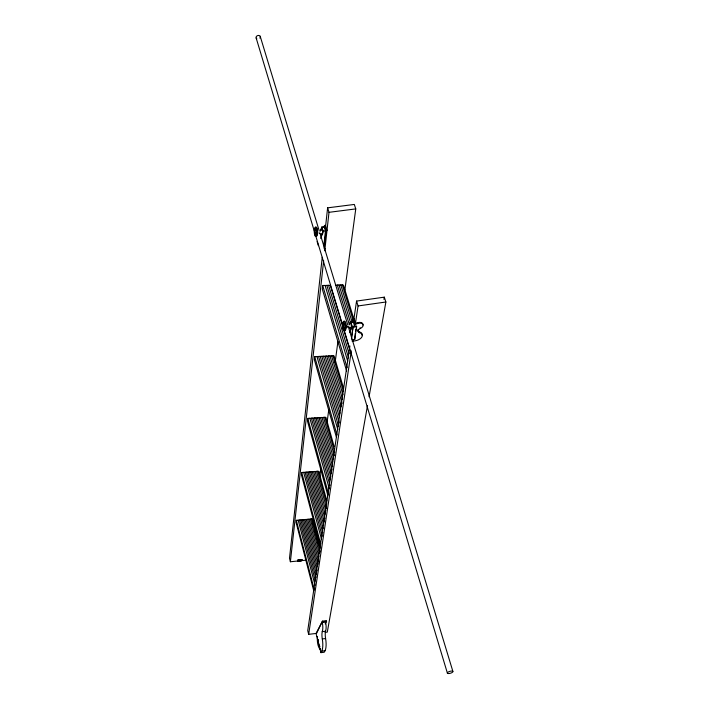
<?xml version="1.0" encoding="UTF-8"?>
<svg xmlns="http://www.w3.org/2000/svg" width="709" height="709" viewBox="0 0 709 709"><rect width="100%" height="100%" fill="white"/><g stroke="black" fill="none" stroke-linecap="round" stroke-linejoin="round"><path stroke-width="1.06" d="M324.19 247.521L326.043 230.655L326.991 230.522L325.404 225.347L324.456 225.471L324.119 227.208M322.232 257.27L289.502 558.222L290.389 561.75L306.439 560.137M325.458 227.616L327.611 207.843L354.323 204.449L355.758 208.907L344.849 290.078M323.889 245.314L325.458 230.904L324.173 226.694L321.806 227.013L320.459 231.152M290.389 561.75L323.659 260.673M324.749 250.782L329.003 212.319L327.611 207.843M320.184 548.154L312.572 519.44A1.471 0.674 -14.9 0 0 311.481 518.953L310.303 519.059A1.507 0.691 -14.8 0 1 308.964 519.174L307.617 519.298A1.507 0.691 -14.8 0 1 306.27 519.422L304.923 519.537A1.507 0.7 -14.7 0 1 303.576 519.662L302.229 519.786A1.507 0.7 -14.7 0 1 300.882 519.91L299.535 520.025A1.515 0.7 -14.6 0 1 298.179 520.149L296.327 520.317L296.096 522.409L313.724 590.694M326.734 500.483L318.908 471.822A1.56 0.762 -15.2 0 0 317.756 471.246L316.515 471.343A1.604 0.78 -15.2 0 1 315.088 471.458L313.662 471.565A1.604 0.78 -15.1 0 1 312.235 471.68L310.808 471.795A1.604 0.789 -15.1 0 1 309.381 471.902L307.954 472.017A1.604 0.789 -15 0 1 306.527 472.132L305.092 472.238A1.604 0.789 -14.9 0 1 303.665 472.354L301.697 472.504L301.431 474.862L320.663 547.304M334.178 446.652L326.078 417.964A1.657 0.86 -15.8 0 0 324.864 417.282L323.534 417.362A1.702 0.886 -15.7 0 1 322.019 417.468L320.503 417.566A1.71 0.886 -15.7 0 1 318.988 417.663L317.472 417.761A1.71 0.895 -15.6 0 1 315.948 417.858L314.433 417.956A1.71 0.895 -15.5 0 1 312.908 418.053L311.384 418.159A1.71 0.895 -15.4 0 1 309.86 418.257L307.768 418.39L307.467 421.066L327.93 495.733M343.519 388.115L334.258 356.538A1.781 0.993 -16.5 0 0 332.964 355.723L331.546 355.794A1.826 1.019 -16.5 0 1 329.933 355.874L328.311 355.953A1.826 1.019 -16.4 0 1 326.689 356.033L325.068 356.122A1.826 1.019 -16.3 0 1 323.446 356.202L321.824 356.281A1.826 1.028 -16.2 0 1 320.193 356.361L318.571 356.441A1.835 1.028 -16.1 0 1 316.941 356.521L314.699 356.636L314.362 359.693L336.296 436.85M342.66 326.211L330.332 285.248A1.967 1.188 -17.3 0 1 328.586 285.302L326.84 285.355A1.967 1.188 -17.1 0 1 325.094 285.417L322.684 285.488L322.285 289.042L346.612 370.975M312.572 519.44L313.218 524.111M318.687 473.497L318.908 471.822M313.298 524.82L313.883 520.433M319.786 476.554L320.814 468.871M327.159 421.704L328.781 409.642M335.118 362.476L337.918 341.632M352.533 321.806L353.002 318.607L353.986 318.456L355.714 324.093L357.806 323.49A4.901 2.792 -17.6 0 1 363.017 324.5A4.901 2.792 -17.6 0 1 360.314 328.471A4.112 2.331 -17.6 0 0 359.649 332.743A6.815 3.846 -17.4 0 1 361.927 336.899A6.815 3.846 -17.4 0 1 355.076 340.843L352.178 341.259L352.639 339.398M349.909 345.957L307.733 630.602L308.672 634.333L316.347 633.421M353.8 319.688L356.556 301.077L384.305 297.16L385.873 302.007L369.052 396.792M351.496 337.493L353.073 326.849L354.624 326.14L353.224 321.558L350.76 321.921L350.007 323.898A2.357 0.806 87.7 0 0 349.794 324.359M351.46 338.955L353.073 326.849M354.553 326.627L354.73 324.235L353.002 318.607M308.672 634.333L351.318 350.831M355.439 323.464L358.072 305.951L356.556 301.077M355.262 333.381L354.704 339.505L352.151 339.895M355.59 331.254L355.909 329.127M354.704 339.505L356.645 326.743L356.397 325.936L354.429 326.229M383.923 299.34L384.305 297.16M367.51 405.504L327.301 632.109L325.112 632.375M320.725 238.463L323.091 231.223L321.806 227.013M349.883 332.441L352.16 326.512L350.76 321.921M297.665 560.863L298.179 559.729L302.087 559.631L301.493 560.934L297.665 561.315L298.179 559.729M316.125 633.305L322.48 621.128L326.459 620.667L325.227 623.938M322.48 621.128L316.205 634.076L320.938 652.643L324.226 652.236L325.041 650.747A11.043 3.377 83.2 0 0 325.599 638.543A7.87 2.437 83.3 0 1 325.537 631.223A7.648 2.357 83.4 0 0 325.591 622.085M320.938 652.643L321.744 651.154A11.052 3.359 83.3 0 0 322.294 638.942A7.879 2.428 83.3 0 1 322.232 631.622A7.657 2.34 83.5 0 0 322.276 622.475L326.246 622.006M355.466 323.286L357.558 322.684A4.892 2.792 -17.6 0 1 362.831 325.05M354.73 324.235L355.714 324.093M352.16 326.512L354.624 326.14M353.197 327.248L356.645 326.743M358.072 305.951L385.873 302.007M324.075 248.567L325.006 248.442M324.235 226.8L322.701 227.394M323.091 231.223L325.458 230.904M329.003 212.319L355.758 208.907M321.744 651.154L325.041 650.747M319.351 646.413L320.007 646.324M320.069 649.231L320.725 649.152A7.445 2.26 83.2 0 1 318.19 645.642A7.445 2.26 83.2 0 1 317.375 637.816M317.597 639.518L318.252 639.438M322.294 638.942L325.599 638.543M322.232 631.622L325.537 631.223M316.879 636.717L317.535 636.638M322.648 621.758L326.627 621.297M298.25 560.021L302.087 559.631M298.622 560.766L301.493 560.473M335.561 285.08A1.967 1.179 -17.5 0 0 337.298 285.027L339.035 284.974A1.967 1.179 -17.6 0 0 340.772 284.912L342.287 284.867A1.914 1.143 -17.6 0 1 343.67 285.833L353.419 317.605M347.499 326.654L348.491 326.752M347.614 327.159L348.367 327.248M318.961 232.986L319.803 233.093M360.066 327.673L360.314 328.471M357.558 322.684L357.806 323.49M358.142 329.224A4.112 2.331 -17.6 0 0 359.401 331.945L359.649 332.743M324.456 225.471L326.043 230.655M342.287 284.867L353.197 320.459M340.772 284.912L352.293 322.622M339.035 284.974L350.538 322.692M337.298 285.027L349.413 324.864M352.905 340.32L353.144 341.118M260.221 36.336L319.298 231.081M319.945 233.199L347.88 325.271M348.518 327.39L452.874 671.37M256.179 38.056L314.282 231.045M314.92 233.164L342.695 325.422M343.342 327.54L447.423 673.231M317.1 241.521L318.368 245.704M343.289 328.311L349.936 350.37M328.586 285.302L349.094 353.614M326.84 285.355L348.562 357.912M325.094 285.417L347.702 361.156M322.684 285.488L347.118 367.599M332.964 355.723L343.457 391.545M331.546 355.794L342.943 394.798M329.933 355.874L342.536 399.114M328.311 355.953L342.119 403.43M326.689 356.033L341.392 406.7M325.068 356.122L340.657 409.97M323.446 356.202L339.912 413.25M321.824 356.281L339.478 417.583M320.193 356.361L339.336 422.981M318.571 356.441L338.574 426.26M316.941 356.521L337.812 429.548M314.699 356.636L337.023 435.007M324.864 417.282L334.754 452.377M323.534 417.362L334.311 455.674M322.019 417.468L333.673 458.98M320.503 417.566L332.734 461.231M318.988 417.663L332.681 466.673M317.472 417.761L332.025 469.987M315.948 417.858L331.369 473.311M314.433 417.956L330.704 476.634M312.908 418.053L330.039 479.958M311.384 418.159L329.96 485.426M309.86 418.257L329.304 488.864M307.768 418.39L328.613 494.315M317.756 471.246L326.734 504.188M316.515 471.343L326.636 508.548M315.088 471.458L325.768 510.799M313.662 471.565L325.192 514.122M312.235 471.68L324.89 518.509M310.808 471.795L324.305 521.833M309.381 471.902L323.712 525.156M307.954 472.017L323.118 528.489M306.527 472.132L322.799 532.884M305.092 472.238L322.196 536.226M303.665 472.354L321.585 539.567M301.697 472.504L320.707 544.025M315.186 531.546L316.037 534.737M316.595 536.855L317.437 540.045M318.004 542.163L318.846 545.354M311.481 518.953L320.22 551.948M310.303 519.059L319.307 553.126M308.964 519.174L318.793 556.459M307.617 519.298L318.837 561.918M306.27 519.422L318.031 564.196M304.923 519.537L317.224 566.464M303.576 519.662L316.967 570.869M302.229 519.786L316.436 574.219M300.882 519.91L315.895 577.56M299.535 520.025L315.354 580.91M298.179 520.149L315.08 585.333M296.327 520.317L314.291 589.808M256.818 38.694A2.198 1.684 -18.7 0 1 256.543 36.31A2.198 1.684 -18.7 0 1 259.583 35.689A2.198 1.684 -18.7 0 1 259.849 38.082M319.449 645.793A4.626 1.409 83.2 0 1 318.217 640.138M359.401 331.945A6.815 3.846 -17.4 0 1 362.042 335.197M343.936 328.666A3.315 1.117 87.7 0 1 343.528 327.319M345.496 324.722A3.315 1.117 87.7 0 1 345.301 328.63M345.061 329.073A3.315 1.117 87.7 0 1 344.494 329.304M344.06 330.509A4.848 1.64 87.7 0 1 343.076 327.921M343.094 323.127A4.848 1.64 87.7 0 1 343.36 322.223M343.705 321.576A4.848 1.64 87.7 0 1 346.116 325.334A4.848 1.64 87.7 0 1 344.485 330.828M350.884 327.939A2.357 0.806 87.7 0 1 350.273 327.957M350.104 323.605A2.357 0.806 87.7 0 1 350.512 323.428M351.203 324.846A2.357 0.806 87.7 0 1 351.274 326.654M351.194 327.186A2.357 0.806 87.7 0 1 351.061 327.629M349.404 324.545A3.306 1.134 87.7 0 1 351.079 323.127A3.306 1.134 87.7 0 1 351.292 328.373A3.306 1.134 87.7 0 1 349.502 327.071M320.964 229.946A3.199 1.028 88.9 0 1 322.444 229.184A3.199 1.028 88.9 0 1 322.639 233.89A3.199 1.028 88.9 0 1 321.124 233.828M316.072 228.599A3.208 1.019 88.9 0 1 316.586 229.113M317.065 231.152A3.208 1.019 88.9 0 1 317.065 232.809M316.799 234.2A3.208 1.019 88.9 0 1 316.072 235.007M315.328 227.616A4.697 1.489 88.9 0 1 317.224 228.989A4.697 1.489 88.9 0 1 317.224 235.016A4.697 1.489 88.9 0 1 315.328 235.725M315.026 234.918A4.697 1.489 88.9 0 1 314.787 233.908M314.787 229.237A4.697 1.489 88.9 0 1 315.018 228.307M321.337 229.991A2.287 0.736 88.9 0 1 321.487 229.663M322.046 229.53A2.287 0.736 88.9 0 1 322.223 229.787M322.373 230.177A2.287 0.736 88.9 0 1 322.56 232.41A2.287 0.736 88.9 0 1 322.037 233.935M448.655 673.55A2.907 0.993 -16.4 0 0 452.945 671.618A2.907 0.993 -16.4 0 0 448.841 671.724A2.907 0.993 -16.4 0 0 448.655 673.55M342.748 323.118A4.848 1.64 87.7 0 0 344.131 330.846A4.848 1.64 87.7 0 0 345.602 324.146A4.848 1.64 87.7 0 0 342.748 323.118M343.307 324.297A2.898 0.984 87.7 0 0 344.14 328.914A2.898 0.984 87.7 0 0 345.017 324.908A2.898 0.984 87.7 0 0 343.307 324.297M343.369 324.341A2.818 0.957 87.7 0 0 344.175 328.834A2.818 0.957 87.7 0 0 345.026 324.935A2.818 0.957 87.7 0 0 343.369 324.341M314.442 229.22A4.697 1.489 88.8 0 0 315.727 236.496A4.697 1.489 88.8 0 0 317.029 229.707A4.697 1.489 88.8 0 0 314.442 229.22M314.956 230.265A2.809 0.895 88.8 0 0 315.727 234.617A2.809 0.895 88.8 0 0 316.506 230.549A2.809 0.895 88.8 0 0 314.956 230.265M315.009 230.31A2.73 0.869 88.8 0 0 315.762 234.537A2.73 0.869 88.8 0 0 316.515 230.585A2.73 0.869 88.8 0 0 315.009 230.31"/></g></svg>
